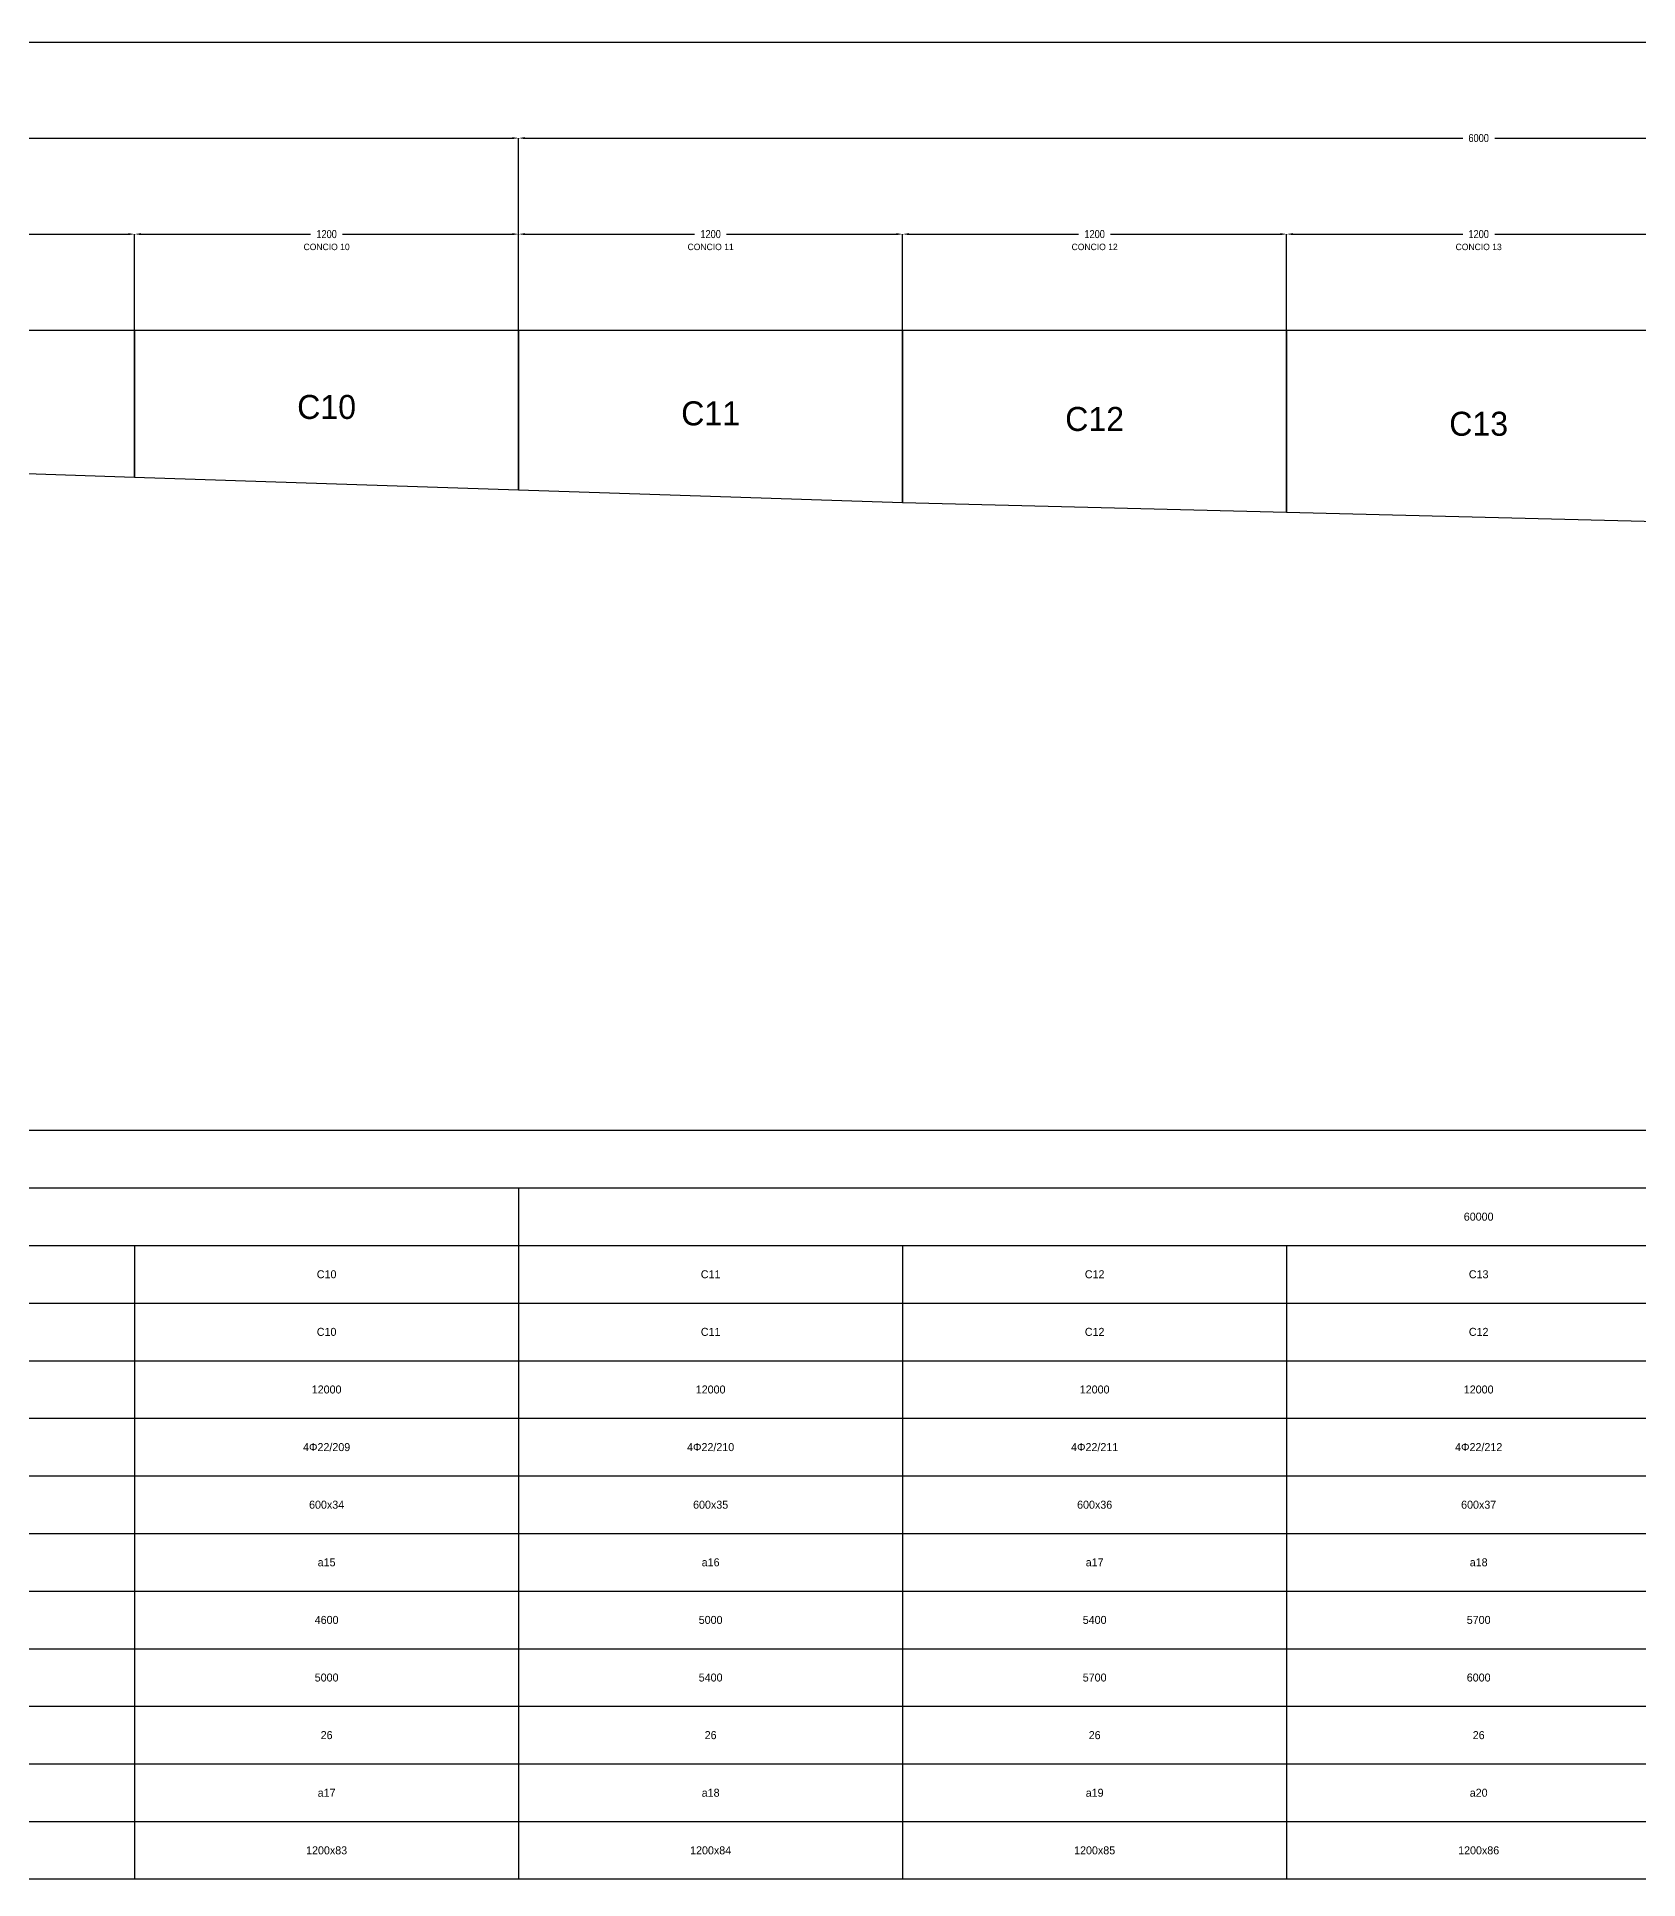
# Model space of a CAD drawing. Header units: metres. Extents: x -4682 to 408500, y -48400 to 9164.
# Drawn here: x 100945 to 150984, y -48400 to 9164 of the extents above; entities that cross this region are included whole.
import ezdxf
from ezdxf.enums import TextEntityAlignment as Align

# ---------------------------------------------------------------- set-up
doc = ezdxf.new("R2010")
doc.units = ezdxf.units.M
doc.linetypes.add('CENTER', pattern=[5.08, 3.175, -0.635, 0.635, -0.635])
for name, color, linetype in [('01_ASSI', 4, 'CENTER'), ('02_CONCI', 7, 'Continuous'), ('04_TESTI', 3, 'Continuous'), ('08_TAB_LINEE', 1, 'Continuous'), ('08_TAB_TESTI', 2, 'Continuous')]:
    doc.layers.add(name, color=color, linetype=linetype)
doc.styles.add('OpenSansCondensed-Light', font='OpenSansCondensed-Light.ttf')
doc.dimstyles.new('QUOTE_CM', dxfattribs={"dimtxt": 250, "dimasz": 200, "dimexe": 1.25, "dimexo": 0.625, "dimgap": 100, "dimtad": 1, "dimlfac": 0.1, "dimcen": 2.5, "dimazin": 3, "dimtfac": 1, "dimtmove": 0, "dimatfit": 3})

# ---------------------------------------------------------------- blocks, each defined once
blk = doc.blocks.new('_CLOSEDFILLED')
at = {"color": 0, "linetype": 'BYBLOCK'}
blk.add_solid([(-1, 0.16), (0, 0), (-1, -0.16)], dxfattribs=at)
blk = doc.blocks.new('*D9')
for p, q in [((92000, 0), (92000, 3000)), ((92200, 3000), (97500, 3000)), ((98500, 3000), (103800, 3000)), ((104000, 0), (104000, 3000))]:
    blk.add_line(p, q)
at = {"layer": 'Defpoints'}
for p in [(92000, 3000), (92000, 0), (104000, 0)]:
    blk.add_point(p, dxfattribs=at)
at = {"xscale": 200, "yscale": 200, "rotation": 180}
blk.add_blockref('_CLOSEDFILLED', (92000, 3000), dxfattribs=at)
at = {"xscale": 200, "yscale": 200}
blk.add_blockref('_CLOSEDFILLED', (104000, 3000), dxfattribs=at)
at = {"insert": (98000, 3000), "char_height": 250, "attachment_point": 5, "style": 'OpenSansCondensed-Light'}
blk.add_mtext('1200', dxfattribs=at)
blk = doc.blocks.new('*D10')
for p, q in [((104000, 0), (104000, 3000)), ((104200, 3000), (109500, 3000)), ((110500, 3000), (115800, 3000)), ((116000, 0), (116000, 3000))]:
    blk.add_line(p, q)
at = {"layer": 'Defpoints'}
for p in [(104000, 3000), (104000, 0), (116000, 0)]:
    blk.add_point(p, dxfattribs=at)
at = {"xscale": 200, "yscale": 200, "rotation": 180}
blk.add_blockref('_CLOSEDFILLED', (104000, 3000), dxfattribs=at)
at = {"xscale": 200, "yscale": 200}
blk.add_blockref('_CLOSEDFILLED', (116000, 3000), dxfattribs=at)
at = {"insert": (110000, 3000), "char_height": 250, "attachment_point": 5, "style": 'OpenSansCondensed-Light'}
blk.add_mtext('1200', dxfattribs=at)
blk = doc.blocks.new('*D11')
for p, q in [((116000, 0), (116000, 3000)), ((116200, 3000), (121500, 3000)), ((122500, 3000), (127800, 3000)), ((128000, 0), (128000, 3000))]:
    blk.add_line(p, q)
at = {"layer": 'Defpoints'}
for p in [(116000, 3000), (116000, 0), (128000, 0)]:
    blk.add_point(p, dxfattribs=at)
at = {"xscale": 200, "yscale": 200, "rotation": 180}
blk.add_blockref('_CLOSEDFILLED', (116000, 3000), dxfattribs=at)
at = {"xscale": 200, "yscale": 200}
blk.add_blockref('_CLOSEDFILLED', (128000, 3000), dxfattribs=at)
at = {"insert": (122000, 3000), "char_height": 250, "attachment_point": 5, "style": 'OpenSansCondensed-Light'}
blk.add_mtext('1200', dxfattribs=at)
blk = doc.blocks.new('*D12')
for p, q in [((128000, 0), (128000, 3000)), ((128200, 3000), (133500, 3000)), ((134500, 3000), (139800, 3000)), ((140000, 0), (140000, 3000))]:
    blk.add_line(p, q)
at = {"layer": 'Defpoints'}
for p in [(128000, 3000), (128000, 0), (140000, 0)]:
    blk.add_point(p, dxfattribs=at)
at = {"xscale": 200, "yscale": 200, "rotation": 180}
blk.add_blockref('_CLOSEDFILLED', (128000, 3000), dxfattribs=at)
at = {"xscale": 200, "yscale": 200}
blk.add_blockref('_CLOSEDFILLED', (140000, 3000), dxfattribs=at)
at = {"insert": (134000, 3000), "char_height": 250, "attachment_point": 5, "style": 'OpenSansCondensed-Light'}
blk.add_mtext('1200', dxfattribs=at)
blk = doc.blocks.new('*D13')
for p, q in [((140000, 0), (140000, 3000)), ((140200, 3000), (145500, 3000)), ((146500, 3000), (151800, 3000)), ((152000, 0), (152000, 3000))]:
    blk.add_line(p, q)
at = {"layer": 'Defpoints'}
for p in [(140000, 3000), (140000, 0), (152000, 0)]:
    blk.add_point(p, dxfattribs=at)
at = {"xscale": 200, "yscale": 200, "rotation": 180}
blk.add_blockref('_CLOSEDFILLED', (140000, 3000), dxfattribs=at)
at = {"xscale": 200, "yscale": 200}
blk.add_blockref('_CLOSEDFILLED', (152000, 3000), dxfattribs=at)
at = {"insert": (146000, 3000), "char_height": 250, "attachment_point": 5, "style": 'OpenSansCondensed-Light'}
blk.add_mtext('1200', dxfattribs=at)
blk = doc.blocks.new('*D36')
for p, q in [((56000, 0), (56000, 6000)), ((56200, 6000), (85500, 6000)), ((86500, 6000), (115800, 6000)), ((116000, 0), (116000, 6000))]:
    blk.add_line(p, q)
at = {"layer": 'Defpoints'}
for p in [(56000, 6000), (56000, 0), (116000, 0)]:
    blk.add_point(p, dxfattribs=at)
at = {"xscale": 200, "yscale": 200, "rotation": 180}
blk.add_blockref('_CLOSEDFILLED', (56000, 6000), dxfattribs=at)
at = {"xscale": 200, "yscale": 200}
blk.add_blockref('_CLOSEDFILLED', (116000, 6000), dxfattribs=at)
at = {"insert": (86000, 6000), "char_height": 250, "attachment_point": 5, "style": 'OpenSansCondensed-Light'}
blk.add_mtext('6000', dxfattribs=at)
blk = doc.blocks.new('*D37')
for p, q in [((116000, 0), (116000, 6000)), ((116200, 6000), (145500, 6000)), ((146500, 6000), (175800, 6000)), ((176000, 0), (176000, 6000))]:
    blk.add_line(p, q)
at = {"layer": 'Defpoints'}
for p in [(116000, 6000), (116000, 0), (176000, 0)]:
    blk.add_point(p, dxfattribs=at)
at = {"xscale": 200, "yscale": 200, "rotation": 180}
blk.add_blockref('_CLOSEDFILLED', (116000, 6000), dxfattribs=at)
at = {"xscale": 200, "yscale": 200}
blk.add_blockref('_CLOSEDFILLED', (176000, 6000), dxfattribs=at)
at = {"insert": (146000, 6000), "char_height": 250, "attachment_point": 5, "style": 'OpenSansCondensed-Light'}
blk.add_mtext('6000', dxfattribs=at)
blk = doc.blocks.new('*D41')
for p, q in [((0, 0), (0, 9000)), ((200, 9000), (175375, 9000)), ((176625, 9000), (351800, 9000)), ((352000, 0), (352000, 9000))]:
    blk.add_line(p, q)
at = {"layer": 'Defpoints'}
for p in [(0, 9000), (0, 0), (352000, 0)]:
    blk.add_point(p, dxfattribs=at)
at = {"xscale": 200, "yscale": 200, "rotation": 180}
blk.add_blockref('_CLOSEDFILLED', (0, 9000), dxfattribs=at)
at = {"xscale": 200, "yscale": 200}
blk.add_blockref('_CLOSEDFILLED', (352000, 9000), dxfattribs=at)
at = {"insert": (176000, 9000), "char_height": 250, "attachment_point": 5, "style": 'OpenSansCondensed-Light'}
blk.add_mtext('35200', dxfattribs=at)

msp = doc.modelspace()

# ---------------------------------------------------------------- linework, layer by layer
at = {"layer": '01_ASSI'}
msp.add_line((0, 0), (352000, 0), dxfattribs=at)
at = {"layer": '02_CONCI'}
for points in [[(92000, 0), (104000, 0), (104000, -4600), (92000, -4200), (92000, 0)], [(104000, 0), (116000, 0), (116000, -5000), (104000, -4600), (104000, 0)], [(116000, 0), (128000, 0), (128000, -5400), (116000, -5000), (116000, 0)], [(128000, 0), (140000, 0), (140000, -5700), (128000, -5400), (128000, 0)], [(140000, 0), (152000, 0), (152000, -6000), (140000, -5700), (140000, 0)]]:
    msp.add_lwpolyline(points, dxfattribs=at)
at = {"layer": '08_TAB_LINEE'}
for p, q in [((0, -26800), (352000, -26800)), ((116000, -26800), (116000, -28600)), ((0, -28600), (352000, -28600)), ((104000, -28600), (104000, -48400)), ((116000, -28600), (116000, -48400)), ((128000, -28600), (128000, -48400)), ((140000, -28600), (140000, -48400)), ((0, -30400), (352000, -30400)), ((0, -32200), (352000, -32200)), ((0, -34000), (352000, -34000)), ((0, -35800), (352000, -35800)), ((0, -37600), (352000, -37600)), ((0, -39400), (352000, -39400)), ((0, -41200), (352000, -41200)), ((0, -43000), (352000, -43000)), ((0, -44800), (352000, -44800)), ((0, -46600), (352000, -46600))]:
    msp.add_line(p, q, dxfattribs=at)
msp.add_lwpolyline([(0, -25000), (352000, -25000), (352000, -48400), (0, -48400), (0, -25000)], dxfattribs=at)

# ---------------------------------------------------------------- texts
at = {"layer": '04_TESTI', "color": 2}
for s, p in [('CONCIO 10', (110000, 2600)), ('CONCIO 11', (122000, 2600)), ('CONCIO 12', (134000, 2600)), ('CONCIO 13', (146000, 2600))]:
    msp.add_text(s, height=200, dxfattribs=at).set_placement(p, align=Align.MIDDLE_CENTER)
at = {"layer": '04_TESTI', "color": 8}
for s, p in [('C10', (110000, -2400)), ('C11', (122000, -2600)), ('C12', (134000, -2775)), ('C13', (146000, -2925))]:
    msp.add_text(s, height=750, dxfattribs=at).set_placement(p, align=Align.MIDDLE_CENTER)
at = {"layer": '08_TAB_TESTI'}
for s, p in [('60000', (146000, -27700)), ('C10', (110000, -29500)), ('C11', (122000, -29500)), ('C12', (134000, -29500)), ('C13', (146000, -29500)), ('C10', (110000, -31300)), ('C11', (122000, -31300)), ('C12', (134000, -31300)), ('C12', (146000, -31300)), ('12000', (110000, -33100)), ('12000', (122000, -33100)), ('12000', (134000, -33100)), ('12000', (146000, -33100)), ('4Φ22/209', (110000, -34900)), ('4Φ22/210', (122000, -34900)), ('4Φ22/211', (134000, -34900)), ('4Φ22/212', (146000, -34900)), ('600x34', (110000, -36700)), ('600x35', (122000, -36700)), ('600x36', (134000, -36700)), ('600x37', (146000, -36700)), ('a15', (110000, -38500)), ('a16', (122000, -38500)), ('a17', (134000, -38500)), ('a18', (146000, -38500)), ('4600', (110000, -40300)), ('5000', (122000, -40300)), ('5400', (134000, -40300)), ('5700', (146000, -40300)), ('5000', (110000, -42100)), ('5400', (122000, -42100)), ('5700', (134000, -42100)), ('6000', (146000, -42100)), ('26', (110000, -43900)), ('26', (122000, -43900)), ('26', (134000, -43900)), ('26', (146000, -43900)), ('a17', (110000, -45700)), ('a18', (122000, -45700)), ('a19', (134000, -45700)), ('a20', (146000, -45700)), ('1200x83', (110000, -47500)), ('1200x84', (122000, -47500)), ('1200x85', (134000, -47500)), ('1200x86', (146000, -47500))]:
    msp.add_text(s, height=250, dxfattribs=at).set_placement(p, align=Align.MIDDLE_CENTER)

# ---------------------------------------------------------------- dimensions: what is measured, and where the dimension line sits
for base, p1, p2, picture, middle in [((0, 9000), (0, 0), (352000, 0), '*D41', (176000, 9000)), ((56000, 6000), (56000, 0), (116000, 0), '*D36', (86000, 6000)), ((116000, 6000), (116000, 0), (176000, 0), '*D37', (146000, 6000)), ((92000, 3000), (92000, 0), (104000, 0), '*D9', (98000, 3000)), ((104000, 3000), (104000, 0), (116000, 0), '*D10', (110000, 3000)), ((116000, 3000), (116000, 0), (128000, 0), '*D11', (122000, 3000)), ((128000, 3000), (128000, 0), (140000, 0), '*D12', (134000, 3000)), ((140000, 3000), (140000, 0), (152000, 0), '*D13', (146000, 3000))]:
    dim = msp.add_linear_dim(base=base, p1=p1, p2=p2, dimstyle='QUOTE_CM')
    dim.commit()
    dim.dimension.update_dxf_attribs({"geometry": picture, "text_midpoint": middle})

doc.saveas('drawing.dxf')
